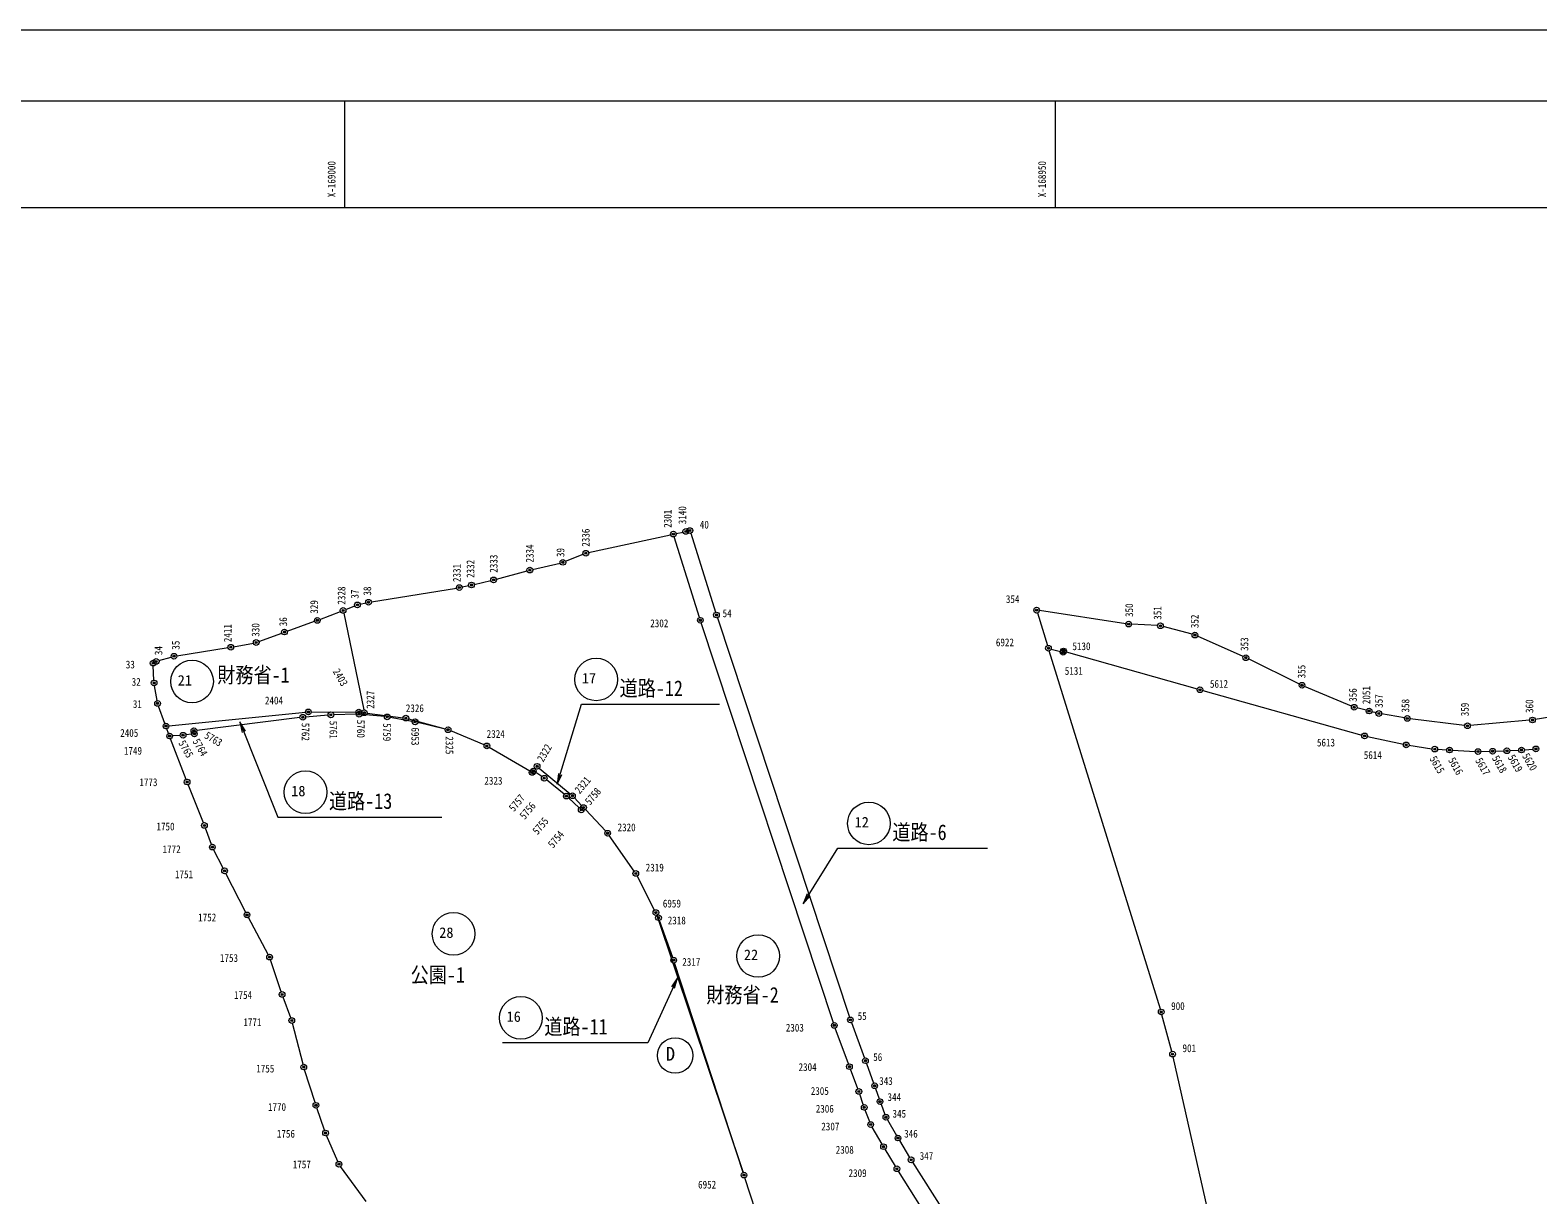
# Model space of a CAD drawing. Units: millimetres, scale not verified. Extents: x -26 to 817, y -26 to 570.
# Drawn here: x 121.5 to 333.8, y 405.2 to 569 of the extents above; entities that cross this region are included whole.
import ezdxf
from ezdxf.enums import TextEntityAlignment as Align

# ---------------------------------------------------------------- set-up
doc = ezdxf.new("R2010")
doc.units = ezdxf.units.MM
doc.header["$LTSCALE"] = 0.6
doc.header["$PDMODE"] = 32
doc.header["$PDSIZE"] = 0.3
for name, color, linetype, lineweight in [('0-0_0', 7, 'Continuous', 18), ('0-1_HOJOSO', 1, 'Continuous', 18), ('0-2_LAYER001', 3, 'Continuous', 18), ('0-3_LAYER002', 2, 'Continuous', 18), ('0-4_LAYER003', 8, 'Continuous', 18), ('0-5_LAYER004', 7, 'Continuous', 18), ('0-7_LAYER006', 2, 'Continuous', 18)]:
    doc.layers.add(name, color=color, linetype=linetype, lineweight=lineweight)
doc.styles.add('ＭＳ ゴシック', font='')
doc.styles.get('ＭＳ ゴシック').set_extended_font_data('MS Gothic')

# ---------------------------------------------------------------- blocks, each defined once
blk = doc.blocks.new('JEC-PLOTMK3')
at = {"layer": '0-0_0'}
blk.add_circle((0, 0), 0.5, dxfattribs=at)
blk.add_point((0, 0), dxfattribs=at)
blk = doc.blocks.new('JEC-CSTRNG11')
at = {"layer": '0-0_0'}
blk.add_circle((0, 0), 3, dxfattribs=at)
at = {"layer": '0-0_0', "style": 'ＭＳ ゴシック'}
blk.add_text('12', height=1.475, dxfattribs=at).set_placement((-2.0125, -1.0063), align=Align.BOTTOM_LEFT)
blk = doc.blocks.new('JEC-CSTRNG15')
at = {"layer": '0-0_0'}
blk.add_circle((0, 0), 3, dxfattribs=at)
at = {"layer": '0-0_0', "style": 'ＭＳ ゴシック'}
blk.add_text('16', height=1.475, dxfattribs=at).set_placement((-2.0125, -1.0062), align=Align.BOTTOM_LEFT)
blk = doc.blocks.new('JEC-CSTRNG16')
at = {"layer": '0-0_0'}
blk.add_circle((0, 0), 3, dxfattribs=at)
at = {"layer": '0-0_0', "style": 'ＭＳ ゴシック'}
blk.add_text('17', height=1.475, dxfattribs=at).set_placement((-2.0125, -1.0062), align=Align.BOTTOM_LEFT)
blk = doc.blocks.new('JEC-CSTRNG17')
at = {"layer": '0-0_0'}
blk.add_circle((0, 0), 3, dxfattribs=at)
at = {"layer": '0-0_0', "style": 'ＭＳ ゴシック'}
blk.add_text('18', height=1.475, dxfattribs=at).set_placement((-2.0124, -1.0062), align=Align.BOTTOM_LEFT)
blk = doc.blocks.new('JEC-CSTRNG20')
at = {"layer": '0-0_0'}
blk.add_circle((0, 0), 3, dxfattribs=at)
at = {"layer": '0-0_0', "style": 'ＭＳ ゴシック'}
blk.add_text('21', height=1.475, dxfattribs=at).set_placement((-2.0125, -1.0062), align=Align.BOTTOM_LEFT)
blk = doc.blocks.new('JEC-CSTRNG21')
at = {"layer": '0-0_0'}
blk.add_circle((0, 0), 3, dxfattribs=at)
at = {"layer": '0-0_0', "style": 'ＭＳ ゴシック'}
blk.add_text('22', height=1.475, dxfattribs=at).set_placement((-2.0124, -1.0062), align=Align.BOTTOM_LEFT)
blk = doc.blocks.new('JEC-CSTRNG27')
at = {"layer": '0-0_0'}
blk.add_circle((0, 0), 3, dxfattribs=at)
at = {"layer": '0-0_0', "style": 'ＭＳ ゴシック'}
blk.add_text('28', height=1.475, dxfattribs=at).set_placement((-2.0125, -1.0062), align=Align.BOTTOM_LEFT)
blk = doc.blocks.new('JEC-CSTRNG44')
at = {"layer": '0-0_0'}
blk.add_circle((0, 0), 2.5, dxfattribs=at)
at = {"layer": '0-0_0', "style": 'ＭＳ ゴシック'}
blk.add_text('D', height=1.944, dxfattribs=at).set_placement((-1.3258, -1.3258), align=Align.BOTTOM_LEFT)

msp = doc.modelspace()

# ---------------------------------------------------------------- linework, layer by layer
at = {"layer": '0-1_HOJOSO'}
msp.add_lwpolyline([(0, 544), (0, 0), (791, 0), (791, 544)], close=True, dxfattribs=at)
at = {"layer": '0-2_LAYER001', "color": 1}
msp.add_line((806, 569), (-15, 569), dxfattribs=at)
at = {"layer": '0-2_LAYER001', "color": 7}
msp.add_lwpolyline([(-15, -15), (806, -15), (806, 559), (-15, 559)], close=True, dxfattribs=at)
for points in [[(195.7208, 462.9201), (199.1548, 474.1693), (218.5746, 474.1693)], [(151.0789, 471.6827), (156.4075, 458.3019), (179.4982, 458.3019)], [(151.8661, 470.3816), (151.0789, 471.6827), (151.4016, 470.1966)], [(195.9196, 464.4277), (195.7208, 462.9201), (196.3979, 464.2817)], [(230.328, 446.102), (235.2274, 453.9201), (256.284, 453.9201)], [(230.9127, 447.5058), (230.328, 446.102), (231.3364, 447.2403)], [(212.6539, 435.685), (208.5095, 426.5671), (188.0239, 426.5671)], [(212.2608, 434.216), (212.6539, 435.685), (211.8056, 434.4229)]]:
    msp.add_lwpolyline(points, dxfattribs=at)
at = {"layer": '0-3_LAYER002'}
msp.add_lwpolyline([(0, 0), (791, 0), (791, 544), (0, 544)], close=True, dxfattribs=at)
at = {"layer": '0-4_LAYER003'}
for p, q in [((165.8503, 544), (165.8503, 559)), ((265.8503, 544), (265.8503, 559))]:
    msp.add_line(p, q, dxfattribs=at)
at = {"layer": '0-7_LAYER006'}
for p, q in [((200.1512, 495.5098), (211.6895, 498.0235)), ((215.7626, 486.3683), (212.2, 497.727)), ((212.4713, 498.193), (213.4413, 498.4023)), ((214.2229, 498.573), (214.0118, 498.5263)), ((214.5226, 498.2312), (218.028, 487.1141)), ((196.9018, 494.283), (199.3889, 495.2763)), ((187.1645, 491.7788), (191.4921, 492.9464)), ((192.2679, 493.1414), (196.1408, 494.0439)), ((169.5692, 488.5885), (181.5575, 490.5268)), ((182.3436, 490.6736), (183.269, 490.8697)), ((184.05, 491.0429), (186.3886, 491.5844)), ((167.9997, 488.2483), (168.785, 488.433)), ((162.3356, 486.1184), (165.225, 487.2309)), ((165.6796, 486.983), (168.5031, 473.3743)), ((165.9712, 487.5195), (167.2375, 488.0117)), ((218.274, 486.3529), (236.8687, 430.1584)), ((263.3343, 487.0287), (264.7579, 482.4347)), ((275.7769, 485.5047), (263.6114, 487.3508)), ((153.7355, 483.0033), (156.9611, 484.1959)), ((157.7133, 484.4683), (161.5853, 485.841)), ((234.6087, 429.3804), (216.008, 485.6069)), ((280.2389, 485.2352), (276.5718, 485.4241)), ((285.108, 484.0144), (281.0246, 485.1109)), ((142.1814, 480.9934), (149.3933, 482.1398)), ((150.1816, 482.2755), (152.967, 482.7917)), ((265.2623, 481.9476), (266.5563, 481.5956)), ((292.2929, 480.8853), (285.8598, 483.748)), ((139.2047, 480.1579), (138.9319, 480.0114)), ((139.6683, 480.3127), (141.4023, 480.8186)), ((280.6298, 431.2707), (264.9948, 481.6706)), ((266.9423, 481.4906), (266.9963, 481.6706)), ((267.3811, 481.5614), (285.8215, 476.3239)), ((300.2092, 477.0207), (293.0175, 480.5466)), ((138.9723, 477.5701), (138.8723, 479.5691)), ((139.4133, 474.693), (139.0593, 476.7763)), ((286.5915, 476.1068), (308.9891, 469.8345)), ((307.5436, 473.9098), (300.937, 476.6895)), ((140.5232, 471.4877), (139.6195, 473.9236)), ((309.6146, 473.323), (308.3001, 473.6563)), ((345.0032, 473.8621), (333.4014, 472.0252)), ((141.0604, 471.152), (160.3083, 473.0553)), ((159.5273, 472.2997), (144.9953, 470.5076)), ((163.4778, 472.6526), (160.3229, 472.3827)), ((161.1063, 473.0941), (167.4063, 473.0852)), ((167.4484, 472.7658), (164.2762, 472.6955)), ((168.2029, 473.0326), (168.1877, 473.0346)), ((171.4041, 472.4401), (168.2466, 472.7372)), ((168.981, 472.9311), (174.0317, 472.2742)), ((175.3305, 471.7729), (172.1961, 472.3324)), ((174.814, 472.1167), (179.9826, 470.6966)), ((179.9793, 470.6838), (176.1133, 471.6095)), ((310.9846, 472.9751), (310.39, 473.1262)), ((314.9902, 472.249), (311.7664, 472.8083)), ((323.4593, 471.1913), (315.7814, 472.132)), ((332.6079, 471.9269), (324.2547, 471.1783)), ((141.0403, 470.0841), (140.8003, 470.7372)), ((143.4943, 463.6126), (141.3204, 469.3347)), ((142.667, 469.7954), (141.5776, 469.7319)), ((144.261, 469.9567), (143.4637, 469.8646)), ((144.6505, 470.0621), (144.6061, 470.3992)), ((185.4612, 468.4647), (180.7375, 470.4366)), ((309.7652, 469.6418), (314.8374, 468.5414)), ((191.8552, 464.7808), (186.1755, 468.1084)), ((315.624, 468.398), (318.8566, 467.9192)), ((319.6516, 467.8366), (320.943, 467.7587)), ((321.7418, 467.714), (324.9349, 467.5493)), ((325.7343, 467.5356), (326.9964, 467.5577)), ((327.7961, 467.5785), (329.0106, 467.6207)), ((329.8098, 467.6548), (331.0688, 467.7185)), ((331.8672, 467.769), (333.0915, 467.8623)), ((192.3643, 464.7826), (192.2003, 464.5786)), ((192.6151, 465.0943), (192.6495, 465.137)), ((193.2079, 465.1929), (197.5727, 461.5643)), ((145.9281, 457.4942), (143.7845, 462.8671)), ((193.5715, 463.9935), (192.6991, 464.5638)), ((196.7033, 461.5122), (194.2173, 463.5231)), ((198.8245, 459.5881), (197.3081, 460.9892)), ((198.1539, 461.0168), (199.1608, 459.9425)), ((199.1594, 459.3601), (199.3932, 459.6072)), ((202.5568, 456.3185), (199.7078, 459.3588)), ((147.0544, 454.4601), (146.2143, 456.7472)), ((206.5608, 450.7022), (203.0598, 455.699)), ((148.7311, 451.0982), (147.3755, 453.7291)), ((151.8871, 444.8952), (149.0956, 450.3861)), ((209.4374, 445.2264), (206.9732, 450.0189)), ((155.0611, 438.9631), (152.2575, 444.1862)), ((209.7477, 444.4914), (221.893, 408.3238)), ((209.8059, 444.5086), (209.8028, 444.5147)), ((211.9898, 438.5493), (210.1229, 443.7759)), ((156.8852, 433.7339), (155.3775, 438.2314)), ((221.8959, 408.3248), (212.2488, 437.7925)), ((158.2369, 430.0616), (157.1517, 432.9797)), ((159.9606, 423.532), (158.476, 429.2993)), ((237.1328, 429.4034), (238.9758, 424.4099)), ((282.2422, 425.3488), (280.8525, 430.5024)), ((236.7284, 423.5721), (234.8722, 428.6252)), ((288.59, 397.3808), (282.4346, 424.5725)), ((161.6511, 418.1418), (160.1815, 422.7634)), ((238.0448, 420.0808), (237.0078, 422.8225)), ((239.2526, 423.6593), (240.2741, 420.886)), ((238.8175, 417.8513), (238.3152, 419.328)), ((240.541, 420.1319), (241.0436, 418.6534)), ((162.9878, 414.2407), (161.9029, 417.3825)), ((239.7156, 415.4251), (239.087, 417.0982)), ((241.313, 417.9002), (241.8576, 416.4511)), ((241.4651, 412.2864), (240.0575, 414.7049)), ((242.1994, 415.7309), (243.4952, 413.5024)), ((164.8483, 409.8401), (163.2764, 413.4952)), ((243.9026, 412.814), (245.336, 410.4333)), ((243.3319, 409.1753), (241.8727, 411.598)), ((245.7569, 409.7531), (259.9717, 387.3902)), ((168.8423, 404.2236), (165.2423, 409.1497)), ((225.9699, 395.8788), (222.1448, 407.5645)), ((257.9897, 386.1102), (243.753, 408.4951))]:
    msp.add_line(p, q, dxfattribs=at)

# ---------------------------------------------------------------- block references
at = {"layer": '0-2_LAYER001'}
for name, p in [('JEC-CSTRNG20', (144.3292, 477.3743)), ('JEC-CSTRNG16', (201.2147, 477.6693)), ('JEC-CSTRNG17', (160.3028, 461.8019)), ('JEC-CSTRNG11', (239.6057, 457.4201)), ('JEC-CSTRNG27', (181.1403, 441.8819)), ('JEC-CSTRNG21', (224.0216, 438.7637)), ('JEC-CSTRNG15', (190.6167, 430.0671)), ('JEC-CSTRNG44', (212.3325, 424.7727))]:
    msp.add_blockref(name, p, dxfattribs=at)
at = {"layer": '0-5_LAYER004', "xscale": 0.8, "yscale": 0.8}
for p in [(213.8323, 498.4866), (214.4023, 498.6126), (212.0803, 498.1086), (196.5303, 494.1346), (199.7603, 495.4247), (191.8783, 493.0506), (181.9523, 490.5906), (183.6603, 490.9526), (186.7783, 491.6747), (167.6103, 488.1566), (169.1743, 488.5246), (161.9623, 485.9746), (165.5983, 487.3746), (215.8823, 485.9866), (218.1483, 486.7326), (263.2159, 487.4108), (157.3363, 484.3346), (276.1723, 485.4446), (280.6383, 485.2146), (285.4943, 483.9106), (149.7883, 482.2026), (153.3603, 482.8646), (264.8763, 482.0526), (266.9423, 481.4906), (266.9963, 481.6706), (138.8523, 479.9686), (139.2843, 480.2007), (141.7863, 480.9306), (292.6583, 480.7226), (138.9923, 477.1706), (286.2063, 476.2146), (300.5683, 476.8446), (139.4803, 474.2986), (160.7063, 473.0946), (167.8063, 473.0846), (168.5843, 472.9826), (307.9123, 473.7546), (310.0023, 473.2246), (311.3723, 472.8766), (140.6623, 471.1126), (159.9243, 472.3486), (163.8763, 472.6866), (167.8483, 472.7746), (171.8023, 472.4026), (174.4283, 472.2226), (175.7243, 471.7026), (315.3843, 472.1806), (323.8563, 471.1426), (333.0063, 471.9626), (141.1783, 469.7086), (143.0663, 469.8186), (144.5983, 470.4586), (144.6583, 470.0026), (180.3683, 470.5906), (309.3743, 469.7266), (185.8303, 468.3106), (315.2283, 468.4566), (319.2523, 467.8606), (321.3423, 467.7346), (325.3343, 467.5286), (327.3963, 467.5646), (329.4103, 467.6346), (331.4683, 467.7386), (333.4903, 467.8926), (192.2003, 464.5786), (192.3643, 464.7826), (192.9003, 465.4486), (143.6363, 463.2386), (193.9063, 463.7746), (197.0143, 461.2607), (197.8803, 461.3086), (199.1183, 459.3167), (199.4343, 459.6506), (146.0763, 457.1227), (202.8303, 456.0266), (147.1923, 454.0846), (148.9143, 450.7426), (206.7903, 450.3746), (152.0683, 444.5386), (209.6203, 444.8706), (209.9883, 444.1526), (155.2503, 438.6106), (212.1243, 438.1726), (157.0123, 433.3546), (280.7483, 430.8886), (158.3763, 429.6866), (234.7343, 429.0006), (236.9943, 429.7786), (239.1143, 424.0346), (282.3463, 424.9626), (160.0603, 423.1446), (236.8663, 423.1966), (240.4123, 420.5107), (161.7723, 417.7607), (238.1863, 419.7066), (241.1723, 418.2746), (238.9463, 417.4726), (241.9983, 416.0766), (163.1183, 413.8626), (239.8563, 415.0506), (241.6663, 411.9406), (243.6963, 413.1566), (165.0063, 409.4726), (245.5423, 410.0906), (222.0203, 407.9446), (243.5383, 408.8326)]:
    msp.add_blockref('JEC-PLOTMK3', p, dxfattribs=at)

# ---------------------------------------------------------------- texts
at = {"layer": '0-4_LAYER003', "color": 7, "style": 'ＭＳ ゴシック', "width": 0.85}
for s, p in [('X-169000', (164.8503, 545.5)), ('X-168950', (264.8503, 545.5))]:
    msp.add_text(s, height=1.1, rotation=90, dxfattribs=at).set_placement(p, align=Align.BOTTOM_LEFT)
at = {"layer": '0-5_LAYER004', "style": 'ＭＳ ゴシック', "width": 0.85}
for s, rotation, p in [('2301', 90, (212.1609, 498.9976)), ('3140', 90, (214.2221, 499.4962)), ('2336', 90, (200.6249, 496.338)), ('2334', 90, (192.7459, 494.1106)), ('2333', 90, (187.6594, 492.6811)), ('39', 90, (197.0677, 494.8832)), ('2331', 90, (182.4732, 491.3672)), ('2332', 90, (184.4014, 491.9497)), ('2328', 90, (166.2497, 488.193)), ('37', 90, (168.1115, 489.0321)), ('38', 90, (169.8734, 489.4643)), ('329', 90, (162.3933, 486.9124)), ('350', 90, (277.1168, 486.4522)), ('36', 90, (158.0383, 485.1424)), ('351', 90, (281.1059, 486.0598)), ('352', 90, (286.3375, 484.8827)), ('2411', 90, (150.2257, 482.9071)), ('330', 90, (154.1486, 483.6757)), ('34', 90, (140.485, 481.0866)), ('35', 90, (142.9118, 481.8512)), ('353', 90, (293.3347, 481.6783)), ('355', 90, (301.3783, 477.82)), ('2403', 300, (163.8223, 478.6252)), ('2327', 90, (170.3156, 473.5391)), ('356', 90, (308.6044, 474.5176)), ('2051', 90, (310.5009, 474.1906)), ('357', 90, (312.2665, 473.6675)), ('358', 90, (315.994, 473.0135)), ('359', 90, (324.3646, 472.4904)), ('360', 90, (333.4545, 472.9481)), ('5762', 270, (159.437, 471.5612)), ('5761', 270, (163.3599, 471.8579)), ('5760', 270, (167.2168, 471.9898)), ('5759', 270, (170.8925, 471.5118)), ('5765', 300, (142.0806, 468.5449)), ('5764', 300, (144.0915, 468.7756)), ('5763', 330, (145.8057, 469.1712)), ('6953', 270, (174.8813, 470.9184)), ('2325', 270, (179.6943, 469.6657)), ('2322', 60, (194.0508, 465.7922)), ('5615', 300, (318.1929, 466.3405)), ('5618', 300, (326.9804, 466.4086)), ('5619', 300, (329.2038, 466.5394)), ('5620', 300, (331.231, 466.7356)), ('5616', 300, (320.8087, 466.1443)), ('5617', 300, (324.6262, 466.0817)), ('2321', 50, (199.1605, 461.2759)), ('5757', 50, (189.8971, 458.7706)), ('5758', 50, (200.6109, 459.6936)), ('5756', 50, (191.4138, 457.6686)), ('5755', 50, (193.2269, 455.5259)), ('5754', 50, (195.4026, 453.6469))]:
    msp.add_text(s, height=1.1, rotation=rotation, dxfattribs=at).set_placement(p, align=Align.BOTTOM_LEFT)
for s, p in [('40', (215.8023, 498.5626)), ('354', (258.8839, 488.087)), ('2302', (208.827, 484.6859)), ('54', (219.0108, 486.0914)), ('6922', (257.4763, 482.0026)), ('5130', (268.2479, 481.4599)), ('33', (135.0095, 478.8878)), ('32', (135.8336, 476.4483)), ('5131', (267.1683, 477.9897)), ('5612', (287.6063, 476.1646)), ('31', (135.9985, 473.3166)), ('2404', (154.5908, 473.8301)), ('2326', (174.4198, 472.7397)), ('2405', (134.2183, 469.2618)), ('2324', (185.8094, 469.1218)), ('5613', (302.6698, 467.9127)), ('1749', (134.7458, 466.7564)), ('5614', (309.2584, 466.1471)), ('1773', (136.9212, 462.3308)), ('2323', (185.4798, 462.5368)), ('1750', (139.328, 456.1004)), ('2320', (204.2303, 455.9766)), ('1772', (140.1848, 452.9027)), ('1751', (141.932, 449.3754)), ('2319', (208.1903, 450.3246)), ('6959', (210.5995, 445.2629)), ('1752', (145.1956, 443.3097)), ('2318', (211.2918, 442.8894)), ('1753', (148.2614, 437.6067)), ('2317', (213.3357, 437.0545)), ('1754', (150.2393, 432.3981)), ('55', (238.0246, 429.4404)), ('900', (282.1483, 430.8386)), ('1771', (151.5579, 428.5741)), ('2303', (227.9063, 427.8006)), ('56', (240.211, 423.6621)), ('901', (283.7463, 424.9126)), ('1755', (153.371, 422.0469)), ('2304', (229.7022, 422.2566)), ('2305', (231.4201, 418.8989)), ('343', (241.0536, 420.3044)), ('344', (242.2249, 418.04)), ('1770', (155.0193, 416.6406)), ('2306', (232.1229, 416.4002)), ('345', (242.9276, 415.6974)), ('1756', (156.272, 412.8825)), ('2307', (232.9037, 413.9014)), ('346', (244.5674, 412.8863)), ('2308', (234.934, 410.6218)), ('1757', (158.5137, 408.564)), ('347', (246.7538, 409.7629)), ('2309', (236.7425, 407.3422)), ('6952', (215.5608, 405.7207))]:
    msp.add_text(s, height=1.1, dxfattribs=at).set_placement(p, align=Align.BOTTOM_LEFT)
at = {"layer": '0-7_LAYER006', "color": 7, "style": 'ＭＳ ゴシック', "width": 0.85}
for s, p in [('財務省-1', (147.8841, 476.5404)), ('道路-12', (204.5147, 474.6693)), ('道路-13', (163.6028, 458.8019)), ('道路-6', (242.9057, 454.4201)), ('公園-1', (175.1042, 434.3577)), ('財務省-2', (216.7185, 431.5405)), ('道路-11', (193.9167, 427.0671))]:
    msp.add_text(s, height=2.199, dxfattribs=at).set_placement(p, align=Align.BOTTOM_LEFT)

doc.saveas('drawing.dxf')
